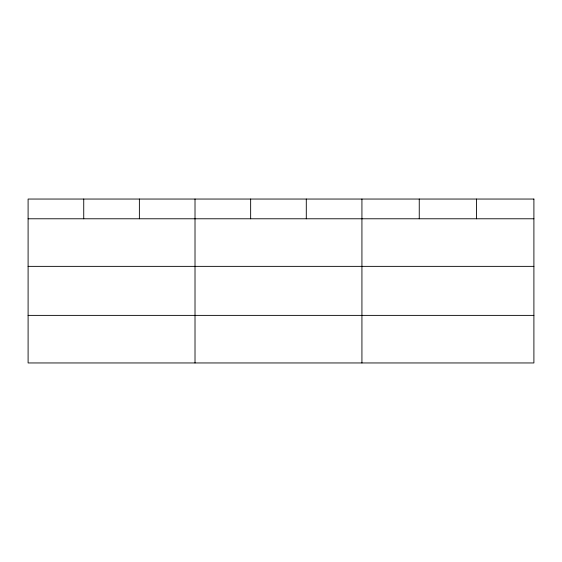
<?xml version="1.0" encoding="UTF-8"?>
<svg xmlns="http://www.w3.org/2000/svg" width="562" height="562" viewBox="0 0 562 562"><rect width="100%" height="100%" fill="white"/><g stroke="black" fill="none" stroke-linecap="round" stroke-linejoin="round"><path stroke-width="0.84" d="M28.1 218.78L533.9 218.78M28.1 266.36L533.9 266.36M28.1 315.38L533.9 315.38M476.576 199.046L476.576 218.78M419.252 199.046L419.252 218.78M361.928 199.046L361.928 362.954M306.29 199.046L306.29 218.78M250.652 199.046L250.652 218.78M195.014 199.046L195.014 362.954M139.376 199.046L139.376 218.78M83.738 199.046L83.738 218.78M533.9 199.046L28.1 199.046L28.1 362.954L533.9 362.954L533.9 199.046"/></g></svg>
